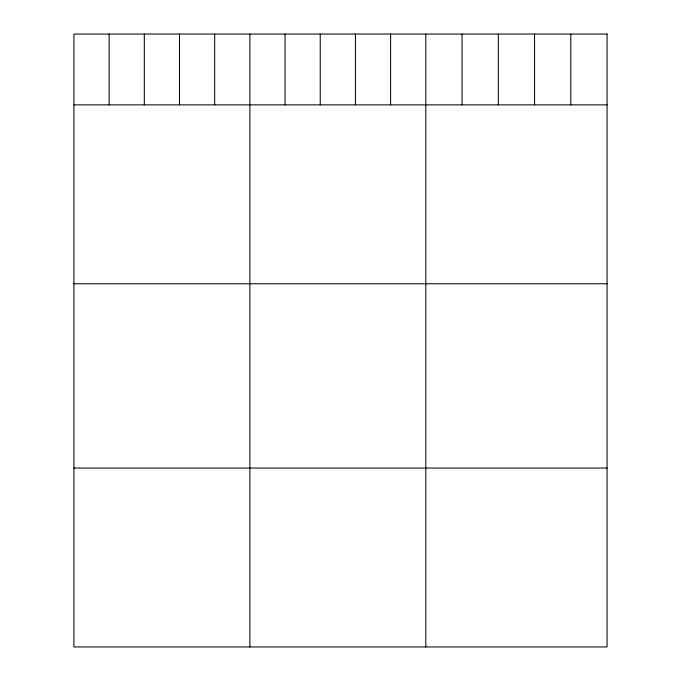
<?xml version="1.0" encoding="UTF-8"?>
<svg xmlns="http://www.w3.org/2000/svg" width="681" height="681" viewBox="0 0 681 681"><rect width="100%" height="100%" fill="white"/><g stroke="black" fill="none" stroke-linecap="round" stroke-linejoin="round"><path stroke-width="1.02" d="M73.94 104.865L607.06 104.865M73.94 283.756L607.06 283.756M73.94 468.06L607.06 468.06M570.814 34.05L570.814 104.865M534.559 34.05L534.559 104.865M498.305 34.05L498.305 104.865M462.05 34.05L462.05 104.865M425.804 34.05L425.804 646.95M390.613 34.05L390.613 104.865M355.431 34.05L355.431 104.865M320.24 34.05L320.24 104.865M285.058 34.05L285.058 104.865M249.867 34.05L249.867 646.95M214.685 34.05L214.685 104.865M179.495 34.05L179.495 104.865M144.312 34.05L144.312 104.865M109.122 34.05L109.122 104.865M607.06 34.05L73.94 34.05L73.94 646.95L607.06 646.95L607.06 34.05"/></g></svg>
